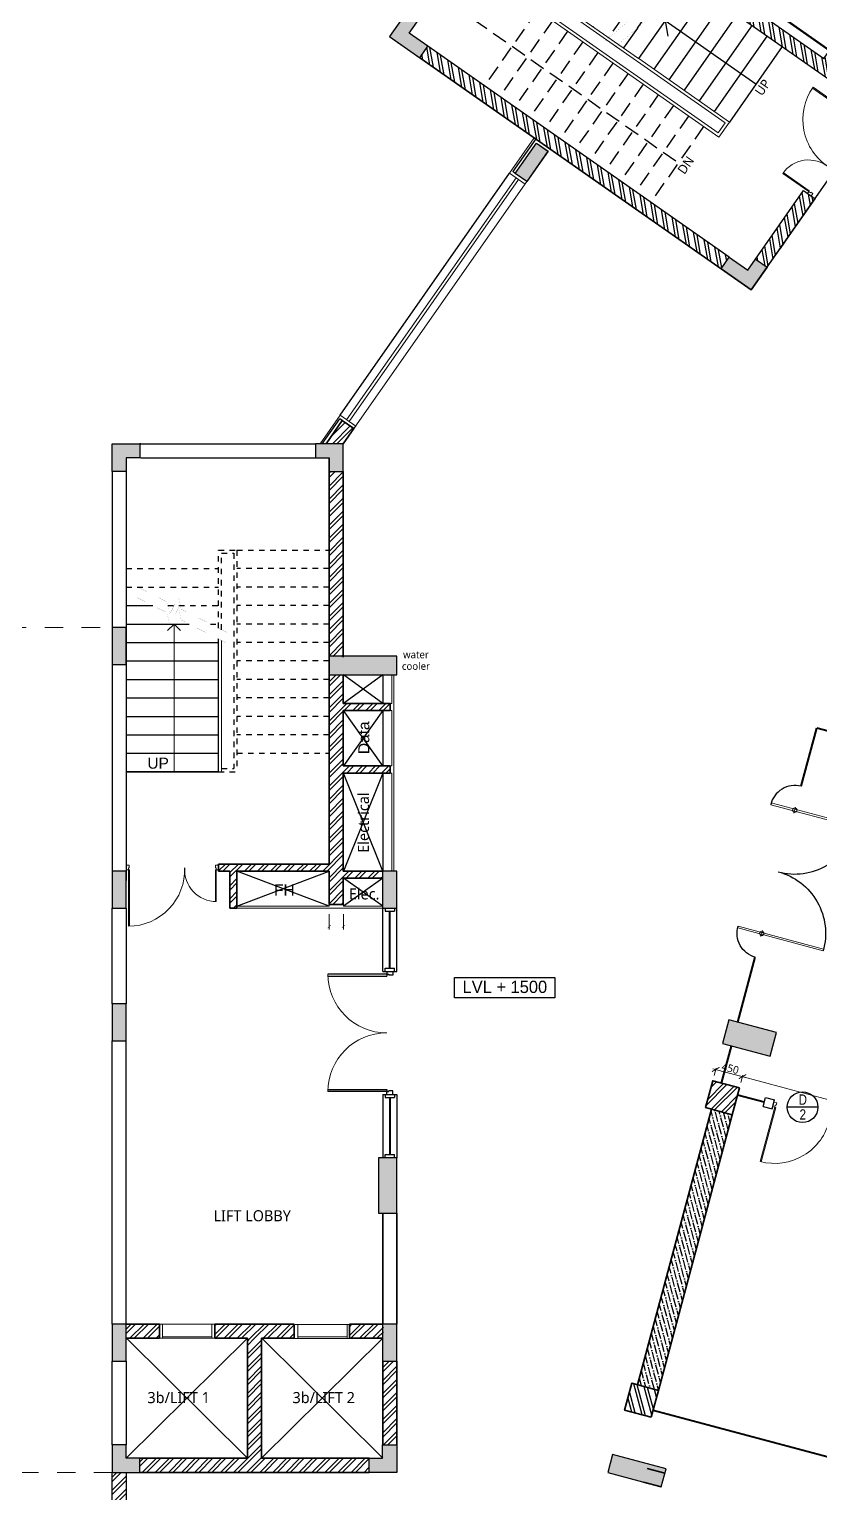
# Model space of a CAD drawing. Header units: millimetres. Extents: x 897770 to 1185420, y -692043 to -233237.
# Drawn here: x 926156 to 939009, y -282351 to -258568 of the extents above; entities that cross this region are included whole.
import ezdxf
from ezdxf.enums import TextEntityAlignment as Align

# ---------------------------------------------------------------- set-up
doc = ezdxf.new("R2010")
doc.units = ezdxf.units.MM
doc.header["$MEASUREMENT"] = 0
doc.header["$PDMODE"] = 67
doc.linetypes.add('Dash', pattern=[6, 3, -3])
doc.linetypes.add('DASHED2', pattern=[0.375, 0.25, -0.125])
doc.layers.get('Defpoints').update_dxf_attribs({"color": 6})
for name, color, linetype in [('A-Anno Tags', 6, 'Continuous'), ('A-DTLS-Hatch Fills', 8, 'Continuous'), ('A-Elevation', 4, 'Continuous'), ('A-Steps', 3, 'Continuous'), ('A-Wall Patt', 8, 'Continuous'), ('A-Window', 4, 'Continuous'), ('S-Conc Patt', 9, 'Continuous')]:
    doc.layers.add(name, color=color, linetype=linetype)
for name, color, linetype, lineweight in [('A-Detail Lines', 8, 'Continuous', 25), ('A-Door', 4, 'Continuous', 9), ('A-DTLS-Elevation', 4, 'Continuous', 25), ('A-Wall Sec', 1, 'Continuous', 30), ('A-WIN', 5, 'Continuous', 25), ('DW Tags', 7, 'Continuous', 13), ('ele l', 6, 'Continuous', 15), ('elevation', 4, 'Continuous', 13), ('S-Concrete', 40, 'Continuous', 30), ('ST CLADDING PLAN', 6, 'Continuous', 9), ('STAIR', 3, 'Continuous', 9), ('text', 7, 'Continuous', 5)]:
    doc.layers.add(name, color=color, linetype=linetype, lineweight=lineweight)
doc.styles.add('IIITD @ 100', font='trebuc.ttf', dxfattribs={"height": 210})
doc.styles.add('RM-NAME', font='arial.ttf', dxfattribs={"width": 0.8})
doc.styles.get("Standard").update_dxf_attribs({"font": 'trebuc.ttf'})
doc.dimstyles.new('ABLA_WD_L @ 50', dxfattribs={"dimscale": 50, "dimtxt": 2.5, "dimasz": 2, "dimexe": 0.5, "dimexo": 0.25, "dimgap": 0.3, "dimtad": 1, "dimdec": 0, "dimrnd": 5, "dimzin": 0, "dimdsep": 46, "dimtxsty": 'Standard', "dimblk": 'ARCHTICK', "dimcen": 0.2, "dimdle": 1, "dimclrd": 251, "dimclre": 8, "dimadec": 0, "dimazin": 0, "dimtfac": 1, "dimtdec": 0, "dimtofl": 0, "dimtmove": 0, "dimatfit": 0, "dimfxl": 2, "dimfxlon": 1, "dimtolj": 1, "dimtzin": 0, "dimlwd": -1, "dimlwe": -1, "dimarcsym": 0})
pattern_1 = [(45, (-10, 5916.08), (-106.066017, 106.066017), []), (45, (60.71, 5916.08), (-106.066017, 106.066017), [])]
pattern_2 = [(135, (384534.61, -989464.5), (-106.066017, -106.066017), []), (135, (384534.61, -989393.78), (-106.066017, -106.066017), [])]

# ---------------------------------------------------------------- blocks, each defined once
blk = doc.blocks.new('Double Shutter-Double Panel - 2000 x 2100 mm-40-03_ff')
at = {"layer": 'A-Anno Tags'}
for p, q in [((-955, 50), (-955, 1005)), ((-920, 1005), (-920, 50)), ((920, 1005), (920, 50)), ((955, 50), (955, 1005)), ((-1000, 50), (-955, 50)), ((-1000, 50), (-1000, -50)), ((-920, 50), (-955, 50)), ((-955, 50), (-955, 15)), ((-955, 15), (-940, 15)), ((-940, -50), (-940, 15)), ((955, 50), (920, 50)), ((955, 15), (940, 15)), ((940, -50), (940, 15)), ((955, 50), (955, 15)), ((1000, 50), (955, 50)), ((1000, 50), (1000, -50)), ((-1000, -50), (-940, -50)), ((1000, -50), (940, -50))]:
    blk.add_line(p, q, dxfattribs=at)
at = {"layer": 'A-Door'}
for centre, start, end in [((-955, 50), 0, 90), ((955, 50), 90, 180)]:
    blk.add_arc(centre, 955, start, end, dxfattribs=at)
blk = doc.blocks.new('Big Door Garbage')
at = {"layer": 'A-Detail Lines', "lineweight": 18}
for centre, radius, start, end in [((-12515, 128703), 515, 270, 3.8969), ((-11085, 128703), 915, 177.8078, 270)]:
    blk.add_arc(centre, radius, start, end, dxfattribs=at)
at = {"layer": 'ele l', "lineweight": 18}
for p, q in [((-12550, 128778), (-12500, 128778)), ((-12550, 128703), (-12550, 128778)), ((-12550, 128703), (-12515, 128703)), ((-12515, 128738), (-12500, 128738)), ((-12515, 128703), (-12515, 128738)), ((-12515, 128703), (-12515, 128188)), ((-12499, 128703), (-12515, 128703)), ((-12500, 128778), (-12500, 128738)), ((-12499, 128703), (-12499, 128188)), ((-11101, 128703), (-11101, 127788)), ((-11101, 128703), (-11085, 128703)), ((-11100, 128778), (-11100, 128738)), ((-11050, 128778), (-11100, 128778)), ((-11085, 128738), (-11100, 128738)), ((-11085, 128703), (-11085, 128738)), ((-11050, 128703), (-11085, 128703)), ((-11085, 128703), (-11085, 127788)), ((-11050, 128703), (-11050, 128778))]:
    blk.add_line(p, q, dxfattribs=at)
blk = doc.blocks.new('Lift Door')
at = {"layer": 'A-Door'}
for p, q in [((-15830, -5817), (-15830, -6617)), ((-15625, -6617), (-15625, -5817)), ((-15600, -6617), (-15600, -5817))]:
    blk.add_line(p, q, dxfattribs=at)
for points in [[(-15830, -5767), (-15830, -5817), (-15600, -5817), (-15600, -5767)], [(-15830, -6667), (-15830, -6617), (-15600, -6617), (-15600, -6667)]]:
    blk.add_lwpolyline(points, dxfattribs=at)
blk = doc.blocks.new('gf colmn')
at = {"layer": 'S-Conc Patt'}
for points in [[(682395, -260551), (682207, -260419), (681862, -260911), (682051, -261043)], [(675307, -265304), (675757, -265304), (675757, -265534), (675537, -265534), (675537, -265754), (675307, -265754)], [(679067, -265304), (678617, -265304), (678617, -265534), (678837, -265534), (678837, -265754), (679067, -265754)], [(675307, -268892), (675537, -268892), (675537, -268292), (675307, -268292)], [(679937, -269059), (679937, -268759), (678837, -268759), (678837, -269059)], [(675307, -272849), (675537, -272849), (675537, -272249), (675307, -272249)], [(679707, -272849), (679937, -272849), (679937, -272249), (679707, -272249)], [(675307, -275007), (675537, -275007), (675537, -274407), (675307, -274407)], [(685338, -274666), (685234, -275052), (686007, -275259), (686111, -274873)], [(679637, -277807), (679937, -277807), (679937, -276907), (679637, -276907)], [(675307, -280211), (675537, -280211), (675537, -279611), (675307, -279611)], [(679707, -280211), (679937, -280211), (679937, -279611), (679707, -279611)], [(675307, -282022), (675757, -282022), (675757, -281792), (675537, -281792), (675537, -281572), (675307, -281572)], [(679937, -282022), (679487, -282022), (679487, -281792), (679707, -281792), (679707, -281572), (679937, -281572)], [(684236, -282254), (684314, -281965), (683445, -281732), (683367, -282022)]]:
    blk.add_hatch(color=256, dxfattribs=at).paths.add_polyline_path(points)
at = {"layer": 'S-Concrete', "elevation": 0}
blk.add_lwpolyline([(682207, -260419), (682395, -260551), (682051, -261043), (681862, -260911), (682207, -260419)], dxfattribs=at)
for points in [[(675307, -265304), (675757, -265304), (675757, -265534), (675537, -265534), (675537, -265754), (675307, -265754)], [(679067, -265304), (678617, -265304), (678617, -265534), (678837, -265534), (678837, -265754), (679067, -265754)], [(675537, -268292), (675307, -268292), (675307, -268892), (675537, -268892)], [(679937, -269059), (679937, -268759), (678837, -268759), (678837, -269059)], [(675537, -272249), (675307, -272249), (675307, -272849), (675537, -272849)], [(679937, -272249), (679707, -272249), (679707, -272849), (679937, -272849)], [(675537, -274407), (675307, -274407), (675307, -275007), (675537, -275007)], [(679637, -277807), (679937, -277807), (679937, -276907), (679637, -276907)], [(675537, -279611), (675307, -279611), (675307, -280211), (675537, -280211)], [(679937, -279611), (679707, -279611), (679707, -280211), (679937, -280211)], [(675307, -282022), (675757, -282022), (675757, -281792), (675537, -281792), (675537, -281572), (675307, -281572)], [(679937, -282022), (679487, -282022), (679487, -281792), (679707, -281792), (679707, -281572), (679937, -281572)], [(683445, -281732), (683367, -282022), (684236, -282254), (684314, -281965)]]:
    blk.add_lwpolyline(points, close=True, dxfattribs=at)
at = {"layer": 'S-Concrete'}
blk.add_lwpolyline([(685338, -274666), (685234, -275052), (686007, -275259), (686111, -274873)], close=True, dxfattribs=at)
blk = doc.blocks.new('perg colmn')
at = {"color": 6}
blk.add_blockref('gf colmn', (151142, -5934, 0), dxfattribs=at)
blk = doc.blocks.new('V_NO')
at = {"layer": 'A-Anno Tags'}
blk.add_line((250, 0), (-250, 0), dxfattribs=at)
blk.add_circle((0, 0), 250, dxfattribs=at)
at = {"style": 'RM-NAME', "width": 0.8}
for tag, p in [('D_W', (4, 39)), ('DW_NO', (4, -202))]:
    blk.add_attdef(tag, text='', height=168, dxfattribs=at).set_placement(p, align=Align.CENTER)
at = {"style": 'RM-NAME', "width": 0.8, "flags": 1}
for tag, p in [('LINTEL_LVL', (11, -633)), ('WIDTH', (11, -445)), ('SILL_LVL', (18, -869)), ('DOOR_MATERIAL', (18, -1117)), ('HINGES', (18, -1381)), ('HANDLE', (18, -1613)), ('LATCH', (18, -1912)), ('SWING', (18, -2142)), ('SPEC1', (18, -2423)), ('SPEC2', (18, -2647)), ('SPEC3', (18, -2901))]:
    blk.add_attdef(tag, text='', height=168, dxfattribs=at).set_placement(p, align=Align.CENTER)
blk = doc.blocks.new('_ArchTick')
at = {"color": 0, "linetype": 'ByBlock', "const_width": 0.15}
blk.add_lwpolyline([(-0.5, -0.5), (0.5, 0.5)], dxfattribs=at)
blk = doc.blocks.new('ERFWERWERG')
at = {"layer": 'A-Detail Lines', "ltscale": 3}
for p, q in [((931903, -269525, 0), (931263, -269059, 0)), ((931903, -269059, 0), (931263, -269525)), ((931903, -270540, 0), (931263, -269640)), ((931903, -269640, 0), (931263, -270540)), ((931903, -270655, 0), (931263, -272249)), ((931903, -272249, 0), (931264, -270655)), ((931033, -272819), (929533, -272249)), ((929533, -272819), (931033, -272249)), ((931903, -272819), (931263, -272364)), ((931903, -272364), (931263, -272819))]:
    blk.add_line(p, q, dxfattribs=at)
at = {"layer": 'A-Elevation'}
for p, q in [((931903, -269059, 0), (931903, -269525, 0)), ((931903, -269640, 0), (931903, -270540, 0)), ((931903, -270655, 0), (931903, -272249, 0))]:
    blk.add_line(p, q, dxfattribs=at)
at = {"layer": 'A-Wall Sec', "lineweight": 35}
for p, q in [((932023, -269525), (932023, -269640)), ((932023, -270540), (932023, -270655)), ((931033, -272789), (931263, -272789))]:
    blk.add_line(p, q, dxfattribs=at)
at = {"layer": 'DW Tags'}
for p, q in [((931033, -272949), (931033, -273199)), ((931263, -272949), (931263, -273199))]:
    blk.add_line(p, q, dxfattribs=at)
at = {"layer": 'ele l'}
for p, q in [((932053, -269525, 0), (932053, -269059, 0)), ((932083, -272249, 0), (932083, -269059, 0)), ((932023, -269525), (932053, -269525, 0)), ((932023, -269640), (932053, -269640, 0)), ((932053, -270540, 0), (932053, -269640, 0)), ((932023, -270540), (932053, -270540, 0)), ((932023, -270655), (932053, -270655, 0)), ((932053, -272249, 0), (932053, -270655, 0)), ((931033, -272819), (929533, -272819)), ((931903, -272849), (929533, -272849)), ((931033, -272819), (931033, -272789)), ((931263, -272819), (931263, -272789)), ((931263, -272819), (931903, -272819))]:
    blk.add_line(p, q, dxfattribs=at)
at = {"layer": 'DW Tags', "xscale": 50, "yscale": 50, "zscale": 50}
blk.add_blockref('_ArchTick', (931033, -273149), dxfattribs=at)
at = {"layer": 'DW Tags', "xscale": 50, "yscale": 50, "zscale": 50, "rotation": 180}
blk.add_blockref('_ArchTick', (931263, -273149), dxfattribs=at)
at = {"layer": 'A-Anno Tags', "char_height": 180, "attachment_point": 5, "rotation": 90, "line_spacing_factor": 0.938532}
for s, insert in [('\\fArial|b0|i0|c0|p34|;Data', (931597, -270082)), ('Electrical', (931591, -271460))]:
    blk.add_mtext(s, dxfattribs=dict(at, insert=insert))
at = {"layer": 'A-Anno Tags', "char_height": 180, "attachment_point": 5, "line_spacing_factor": 0.938532}
for s, insert in [('{\\fArial|b0|i0|c0|p34;FH}', (930303, -272556)), ('Elec.', (931601, -272621))]:
    blk.add_mtext(s, dxfattribs=dict(at, insert=insert))
blk = doc.blocks.new('ewewewewew')
at = {"layer": 'A-Detail Lines'}
for centre, radius, start, end in [((717519, -275807, 0), 1038, 345.0002, 75.8277), ((717518, -275807, 0), 400, 165.0002, 257.2557)]:
    blk.add_arc(centre, radius, start, end, dxfattribs=at)
at = {"layer": 'A-Door'}
for p, q in [((717401, -276190, 0), (717773, -274800, 0)), ((717430, -276198, 0), (717802, -274808, 0)), ((717802, -274808, 0), (717773, -274800, 0)), ((717566, -275820, 0), (717471, -275794, 0)), ((717430, -276198, 0), (717401, -276190, 0))]:
    blk.add_line(p, q, dxfattribs=at)
blk.add_circle((717519, -275807, 0), 36, dxfattribs=at)
blk = doc.blocks.new('ABL_Door_S - 1000 x 2100-11-3 Second Floor Lvl')
at = {"layer": 'A-Door'}
blk.add_arc((-450, -2.5), 900, 269.04503, 0, dxfattribs=at)
at = {"layer": 'ele l'}
for p, q in [((-500, 37.5), (-450, 37.5)), ((-500, -37.5), (-500, 37.5)), ((-450, 37.5), (-450, -2.5)), ((450, 37.5), (450, -2.5)), ((500, 37.5), (450, 37.5)), ((500, -37.5), (500, 37.5)), ((-500, -37.5), (-465, -37.5)), ((-465, -2.5), (-450, -2.5)), ((-465, -37.5), (-465, -2.5)), ((-465, -37.5), (-465, -902.4)), ((-450, -37.5), (-465, -37.5)), ((-450, -37.5), (-450, -902.5)), ((465, -2.5), (450, -2.5)), ((465, -37.5), (465, -2.5)), ((500, -37.5), (465, -37.5))]:
    blk.add_line(p, q, dxfattribs=at)
blk = doc.blocks.new('Stair A l')
at = {"layer": 'A-Detail Lines', "linetype": 'DASHED2', "ltscale": 1000}
for p, q in [((422744, -266363), (418694, -266363)), ((422744, -266363), (422744, -268130)), ((420586, -268130), (420766, -267950)), ((420586, -268130), (420766, -268311)), ((420586, -268130), (422744, -268130))]:
    blk.add_line(p, q, dxfattribs=at)
at = {"layer": 'A-Detail Lines'}
for p, q in [((420194, -268130), (420014, -267950)), ((418394, -268130), (420194, -268130)), ((420194, -268130), (420014, -268310))]:
    blk.add_line(p, q, dxfattribs=at)
at = {"layer": 'A-Steps', "linetype": 'DASHED2', "ltscale": 1000}
for p, q in [((418694, -267080), (418694, -265580)), ((418994, -267080), (418994, -265580)), ((419294, -267080), (419294, -265580)), ((419594, -267080), (419594, -265580)), ((419894, -267080), (419894, -265580)), ((420194, -267080), (420194, -265580)), ((420494, -267080), (420494, -265580)), ((420794, -267080), (420794, -265580)), ((421094, -267080), (421094, -265580)), ((421394, -267080), (421394, -265580)), ((421694, -267080), (421694, -265580)), ((421994, -267080), (421994, -265580)), ((420794, -268881), (420794, -267380)), ((421094, -268881), (421094, -267380)), ((421394, -268881), (421394, -267380)), ((421694, -268881), (421694, -267380)), ((420494, -267775), (420494, -268847))]:
    blk.add_line(p, q, dxfattribs=at)
at = {"layer": 'A-Steps'}
for p, q in [((418394, -268880), (418394, -267380)), ((418994, -268880), (418994, -267380)), ((419294, -268880), (419294, -267380)), ((419594, -268880), (419594, -267380)), ((419894, -268881), (419894, -267380)), ((420194, -268881), (420194, -267380)), ((420494, -267775), (420494, -267380))]:
    blk.add_line(p, q, dxfattribs=at)
blk.add_lwpolyline([(418694, -268880), (418694, -267380)], dxfattribs=at)
at = {"layer": 'elevation'}
blk.add_lwpolyline([(420194, -267381), (418394, -267380), (418394, -267080), (421994, -267080), (421994, -267380), (420194, -267380)], dxfattribs=at)
blk.add_lwpolyline([(421944, -267331), (418444, -267330), (418444, -267130), (421944, -267130)], close=True, dxfattribs=at)
at = {"layer": 'STAIR', "color": 5, "const_width": 1}
for points in [[(420622, -267293), (420376, -268218), (420448, -268267), (420278, -268230), (420359, -268284), (420184, -268920)], [(420809, -267293), (420563, -268218), (420634, -268267), (420464, -268230), (420545, -268284), (420370, -268920)]]:
    blk.add_lwpolyline(points, dxfattribs=at)
at = {"layer": 'A-Detail Lines', "char_height": 150, "width": 486.62, "attachment_point": 1, "rotation": 270, "style": 'IIITD @ 100'}
for s, insert in [('DN', (418648, -266255)), ('UP', (418348, -268022))]:
    blk.add_mtext(s, dxfattribs=dict(at, insert=insert))
blk = doc.blocks.new('Sttruct Acad')
at = {"layer": 'S-Conc Patt'}
for points in [[(513559, -136954), (513109, -136954), (513109, -137554), (513339, -137554), (513339, -137184), (513559, -137184)], [(513559, -143904), (513339, -143904), (513339, -143534), (513109, -143534), (513109, -144134), (513559, -144134)]]:
    blk.add_hatch(color=256, dxfattribs=at).paths.add_polyline_path(points)
at = {"layer": 'S-Concrete'}
for points in [[(513109, -137554), (513339, -137554), (513339, -137184), (513559, -137184), (513559, -136954), (513109, -136954), (513109, -137554)], [(513109, -143534), (513339, -143534), (513339, -143904), (513559, -143904), (513559, -144134), (513109, -144134), (513109, -143534)]]:
    blk.add_lwpolyline(points, dxfattribs=at)
blk = doc.blocks.new('ertgergerg')
at = {"layer": 'A-Wall Patt'}
h = blk.add_hatch(dxfattribs=at)
h.set_pattern_fill('ANSI32', color=256, scale=400, angle=90, style=0)
h.set_pattern_definition(pattern_2)
h.paths.add_polyline_path([(522081.3, -472595.5), (522081.3, -472825.5), (528068.7, -472825.5), (528068.7, -472595.5), (527593.7, -472595.5), (527593.7, -472480.5), (527478.7, -472480.5), (527478.7, -472595.5)])
h = blk.add_hatch(dxfattribs=at)
h.set_pattern_fill('ANSI32', color=256, scale=400, angle=90, style=0)
h.set_pattern_definition(pattern_2)
h.paths.add_polyline_path([(528438.7, -474546.7), (528438.7, -475905.5), (528668.7, -475905.5), (528668.7, -474546.7)])
h = blk.add_hatch(dxfattribs=at)
h.set_pattern_fill('ANSI32', color=256, scale=400, angle=90, style=0)
h.set_pattern_definition(pattern_2)
h.paths.add_polyline_path([(522081.3, -476125.5), (522081.3, -476355.5), (528068.7, -476355.5), (528068.7, -476125.5)])
at = {"layer": 'A-Wall Sec'}
for p, q in [((528438.7, -475905.5), (528438.7, -474546.7)), ((528438.7, -474546.7), (528668.7, -474546.7)), ((528668.7, -475905.5), (528668.7, -474546.7)), ((528068.7, -476125.5), (522088.7, -476125.5))]:
    blk.add_line(p, q, dxfattribs=at)
for points in [[(522081.3, -472595.5), (527478.7, -472595.5), (527478.7, -472480.5), (527593.7, -472480.5), (527593.7, -472595.5), (528068.7, -472595.5)], [(522081.3, -472825.5), (528068.7, -472825.5)], [(528068.7, -476355.5), (522088.7, -476355.5)]]:
    blk.add_lwpolyline(points, dxfattribs=at)
at = {"layer": 'A-Detail Lines', "xscale": -1, "rotation": 270}
blk.add_blockref('Big Door Garbage', (399813.3, -461996.7), dxfattribs=at)
at = {"layer": 'A-Door', "xscale": -1, "rotation": 270}
blk.add_blockref('ABL_Door_S - 1000 x 2100-11-3 Second Floor Lvl', (527536.2, -471980.5), dxfattribs=at)
at = {"layer": 'A-Wall Sec'}
for name, p, rotation in [('Sttruct Acad', (384534.6, -989464.5), 90), ('Stair A l', (945205.5, -741705.6), 180)]:
    blk.add_blockref(name, p, dxfattribs=dict(at, rotation=rotation))
blk = doc.blocks.new('*D949')
at = {"layer": 'Defpoints', "color": 0, "transparency": 16777216}
for p in [(937752, -275589), (937268, -275656, 0), (937703, -275772, 0)]:
    blk.add_point(p, dxfattribs=at)
at = {"layer": 'text', "color": 251, "transparency": 16777216}
blk.add_line((937269, -275460), (937800, -275602), dxfattribs=at)
at = {"layer": 'text', "color": 8, "transparency": 16777216}
for p, q in [((937291, -275570), (937324, -275449)), ((937726, -275686), (937758, -275565))]:
    blk.add_line(p, q, dxfattribs=at)
at = {"layer": 'text', "color": 251, "transparency": 16777216, "xscale": 100, "yscale": 100, "zscale": 100}
for p, rotation in [((937317, -275473), 165.0011244259222), ((937752, -275589), 345.0011244259224)]:
    blk.add_blockref('_ArchTick', p, dxfattribs=dict(at, rotation=rotation))
at = {"layer": 'text', "color": 0, "transparency": 16777216, "insert": (937555, -275455), "char_height": 125, "attachment_point": 5, "rotation": 345.0011}
blk.add_mtext('\\A1;450', dxfattribs=at)
blk = doc.blocks.new('*D950')
at = {"layer": 'Defpoints', "color": 0, "transparency": 16777216}
for p in [(937703, -275772, 0), (948029, -278343), (947980, -278526)]:
    blk.add_point(p, dxfattribs=at)
at = {"layer": 'text', "color": 251, "transparency": 16777216}
blk.add_line((937704, -275577), (948078, -278356), dxfattribs=at)
at = {"layer": 'text', "color": 8, "transparency": 16777216}
for p, q in [((937726, -275686), (937758, -275565)), ((948003, -278440), (948036, -278319))]:
    blk.add_line(p, q, dxfattribs=at)
at = {"layer": 'text', "color": 251, "transparency": 16777216, "xscale": 100, "yscale": 100, "zscale": 100}
for p, rotation in [((937752, -275589), 165.0011244250704), ((948029, -278343), 345.0011244250703)]:
    blk.add_blockref('_ArchTick', p, dxfattribs=dict(at, rotation=rotation))
at = {"layer": 'text', "color": 0, "transparency": 16777216, "insert": (942911, -276890), "char_height": 125, "attachment_point": 5, "rotation": 345.0011}
blk.add_mtext('\\A1;10640', dxfattribs=at)

msp = doc.modelspace()

# ---------------------------------------------------------------- hatches: boundary and pattern name
at = {"layer": 'A-DTLS-Hatch Fills'}
h = msp.add_hatch(dxfattribs=at)
h.set_pattern_fill('ANSI36', color=256, scale=500, style=0)
h.set_pattern_definition([(105.001131, (1897945.56, -508532.84), (32.0596268, 121.8249603), [156.25, -31.25, 0, -31.25])])
h.paths.add_polyline_path([(936047.4, -280598.6), (936385.5, -280689.2), (937586.3, -276207.1), (937248.3, -276116.6)])
at = {"layer": 'A-Wall Patt'}
h = msp.add_hatch(dxfattribs=at)
h.set_pattern_fill('ANSI32', color=256, scale=400, style=0)
h.set_pattern_definition([(45, (931228.63, -265159.28), (-106.066, 106.066), []), (45, (931299.34, -265159.28), (-106.066, 106.066), [])])
h.paths.add_polyline_path([(931434.6, -265058.3), (931246.2, -264926.4), (930981.8, -265304), (931262.5, -265304)])
h.paths.add_polyline_path([(931262.5, -265754), (931032.5, -265754), (931032.5, -268759.4), (931262.5, -268759.4)])
h.paths.add_polyline_path([(931032.5, -272789), (931262.5, -272789), (931262.5, -272364), (931902.5, -272364), (931902.5, -272249), (931262.5, -272249), (931262.5, -270651.8), (931264.1, -270654.8), (932022.5, -270654.8), (932022.5, -270539.8), (931262.5, -270539.8), (931262.5, -269639.8), (932022.5, -269639.8), (932022.5, -269524.8), (931262.5, -269524.8), (931262.5, -269059.4), (931032.5, -269059.4), (931032.5, -272134), (929232.5, -272134), (929232.5, -272249), (929417.5, -272249), (929417.5, -272849), (929532.5, -272849), (929532.5, -272249), (931032.5, -272249)])
h = msp.add_hatch(dxfattribs=at)
h.set_pattern_fill('ANSI32', color=256, scale=400, style=0)
h.set_pattern_definition([(45, (937151.67, -276207.15), (-106.066, 106.066), []), (45, (937222.38, -276207.15), (-106.066, 106.066), [])])
h.paths.add_polyline_path([(937586.3, -276207.1), (937702.8, -275772.5), (937268.1, -275656), (937151.7, -276090.7)])
h = msp.add_hatch(dxfattribs=at)
h.set_pattern_fill('ANSI32', color=256, scale=400, style=0)
h.set_pattern_definition([(45, (585928.5, -82678.67), (-106.06602, 106.06602), []), (45, (585999.21, -82678.67), (-106.06602, 106.06602), [])])
h.paths.add_polyline_path([(928282.5, -279611.5), (927737.5, -279611.5), (927737.5, -279841.5), (928282.5, -279841.5)], flags=0)
h = msp.add_hatch(dxfattribs=at)
h.set_pattern_fill('ANSI32', color=256, scale=400, style=0)
h.set_pattern_definition(pattern_1)
h.paths.add_polyline_path([(930462.5, -279611.5), (929172.5, -279611.5), (929172.5, -279841.5), (929717.5, -279841.5), (929917.5, -279841.5), (930462.5, -279841.5)])
h = msp.add_hatch(dxfattribs=at)
h.set_pattern_fill('ANSI32', color=256, scale=400, style=0)
h.set_pattern_definition([(45, (932075.87, -280565.04), (-106.066, 106.066), []), (45, (932146.58, -280565.04), (-106.066, 106.066), [])])
h.paths.add_polyline_path([(932132.5, -280211.5), (931902.5, -280211.5), (931902.5, -281571.5), (932132.5, -281571.5)])
h.paths.add_polyline_path([(931917.5, -279611.5), (931372.5, -279611.5), (931372.5, -279841.5), (931917.5, -279841.5)])
h = msp.add_hatch(dxfattribs=at)
h.set_pattern_fill('ANSI32', color=256, scale=400, style=0)
h.set_pattern_definition(pattern_1)
h.paths.add_polyline_path([(929932.5, -279841.5), (929702.5, -279841.5), (929702.5, -281791.5), (927942.5, -281791.5), (927942.5, -282021.5), (931672.5, -282021.5), (931672.5, -281791.5), (929932.5, -281791.5)])
h = msp.add_hatch(dxfattribs=at)
h.set_pattern_fill('ANSI32', color=256, scale=400, style=0)
h.set_pattern_definition([(105, (936210.79, -281224.7), (144.888, 38.826), []), (105, (936149.55, -281189.35), (144.888, 38.826), [])])
h.paths.add_polyline_path([(936269, -281123.8), (936196.6, -281104.4), (935834.3, -281007.4), (935950.8, -280572.7), (936385.5, -280689.2)])
h = msp.add_hatch(dxfattribs=at)
h.set_pattern_fill('ANSI32', color=256, scale=400, style=0)
h.set_pattern_definition([(45, (0, 5916.08), (-106.066017, 106.066017), []), (45, (70.71, 5916.08), (-106.066017, 106.066017), [])])
h.paths.add_polyline_path([(927732.6, -286148.2), (927502.5, -286148.2), (927502.5, -282021.5), (927732.6, -282021.5)])
at = {"layer": 'S-Conc Patt'}
msp.add_hatch(color=256, dxfattribs=at).paths.add_polyline_path([(934590.5, -260551.3), (934402.1, -260419.4), (934057.9, -260910.8), (934246.3, -261042.8)])

# ---------------------------------------------------------------- linework, layer by layer
at = {"layer": 'A-Anno Tags', "elevation": 0}
msp.add_lwpolyline([(933072, -273977.2), (934700.3, -273977.2), (934700.3, -274307.3), (933072, -274307.3)], close=True, dxfattribs=at)
at = {"layer": 'A-Detail Lines'}
for p, q in [((927732.5, -281791.5, 0), (929702.5, -279841.5)), ((929702.5, -281791.5), (927737.5, -279841.5)), ((929932.6, -281791.5, 0), (931902.5, -279841.5)), ((931902.5, -281791.5), (929937.5, -279841.5))]:
    msp.add_line(p, q, dxfattribs=at)
at = {"layer": 'A-DTLS-Elevation', "ltscale": 0.5}
msp.add_line((931209.4, -264839.5, 0), (933963.7, -260905.9, 0), dxfattribs=at)
at = {"layer": 'A-Elevation'}
for p, q in [((927962.5, -265304), (927962.5, -265294)), ((927732.5, -267934), (928164.7, -267934)), ((927732.5, -268234), (928755.3, -268234)), ((927732.5, -268534), (929232.5, -268534)), ((927732.5, -268834), (929232.5, -268834)), ((927732.5, -269134), (929232.5, -269134)), ((927732.5, -269434), (929232.5, -269434)), ((927732.5, -269734), (929232.5, -269734)), ((927732.5, -270034), (929232.5, -270034)), ((927732.5, -270334), (929232.5, -270334)), ((929232.5, -270634), (927732.5, -270634)), ((927732.5, -270634), (929232.5, -270634))]:
    msp.add_line(p, q, dxfattribs=at)
at = {"layer": 'A-Elevation', "linetype": 'Dash', "ltscale": 30}
for p, q in [((929232.5, -268300.3), (929232.5, -267034)), ((929232.5, -267034), (929532.5, -267034)), ((929532.5, -267034), (929532.5, -270634)), ((929532.5, -267034), (931032.5, -267034)), ((929282.5, -268325.7), (929282.5, -267084)), ((929282.5, -267084), (929482.5, -267084)), ((929482.5, -267084), (929482.5, -270584)), ((927732.5, -267334), (929232.5, -267334)), ((931032.5, -267334), (929532.5, -267334)), ((927732.5, -267634), (929232.5, -267634)), ((931032.5, -267634), (929532.5, -267634)), ((928410.3, -267934), (929232.5, -267934)), ((931032.5, -267934), (929532.5, -267934)), ((929102.1, -268234), (929232.5, -268234)), ((931032.5, -268234), (929532.5, -268234)), ((931032.5, -268534), (929532.5, -268534)), ((931032.5, -268834), (929532.5, -268834)), ((931032.5, -269134), (929532.5, -269134)), ((931032.5, -269434), (929532.5, -269434)), ((931032.5, -269734), (929532.5, -269734)), ((931032.5, -270034), (929532.5, -270034)), ((929532.5, -270334), (931032.5, -270334)), ((929232.5, -270634), (929532.5, -270634)), ((929282.5, -270584), (929482.5, -270584))]:
    msp.add_line(p, q, dxfattribs=at)
at = {"layer": 'A-Steps'}
msp.add_line((929232.5, -270634), (929232.5, -268476.5), dxfattribs=at)
at = {"layer": 'A-Steps', "elevation": 0}
msp.add_lwpolyline([(932088.7, -258738.5), (937895.9, -262804.8), (942719, -255914.7), (948953.6, -259022.9), (949493.9, -258535.3), (949747.5, -260147), (950132.5, -259610.7), (964561.5, -266804)], dxfattribs=at)
at = {"layer": 'A-Steps', "const_width": 1}
for points in [[(929380.4, -268375.4), (928624.8, -267991.6), (928583.5, -267792.5), (928439.7, -268075.6), (928398.3, -267876.5), (927761.6, -267553)], [(929380.4, -268551.6), (928624.8, -268167.8), (928583.5, -267968.7), (928439.7, -268251.8), (928398.3, -268052.7), (927761.6, -267729.2)]]:
    msp.add_lwpolyline(points, dxfattribs=at)
at = {"layer": 'A-Wall Patt'}
for p, q in [((934389.8, -260349.7, 0), (934017, -260882.2, 0)), ((934057.9, -260910.8, 0), (934017, -260882.2, 0)), ((930920.7, -265304, 0), (931205.3, -264897.7, 0)), ((931246.2, -264926.4, 0), (931205.3, -264897.7, 0))]:
    msp.add_line(p, q, dxfattribs=at)
at = {"layer": 'A-Wall Patt', "linetype": 'DASHED2', "ltscale": 1000}
msp.add_line((938154, -262436.1, 0), (938933.4, -261323.1, 0), dxfattribs=at)
at = {"layer": 'A-Wall Patt', "elevation": 0}
msp.add_lwpolyline([(937404.4, -262460.6), (932505.9, -259030.6)], dxfattribs=at)
at = {"layer": 'A-Wall Sec', "lineweight": 35}
for p, q in [((930981.8, -265304, 0), (931246.2, -264926.4, 0)), ((931434.6, -265058.3, 0), (931246.2, -264926.4, 0)), ((931434.6, -265058.3, 0), (931262.5, -265304, 0)), ((931032.5, -265534), (931032.5, -272134)), ((931262.5, -268771.9), (931262.5, -265754)), ((931262.5, -269524.8), (931262.5, -269059.4, 0)), ((932022.5, -269524.8), (931262.5, -269524.8)), ((932022.5, -269639.8), (931262.5, -269639.8)), ((931262.5, -270539.8), (931262.5, -269639.8)), ((932022.5, -270539.8), (931262.5, -270539.8)), ((932022.5, -270654.8), (931262.5, -270654.8)), ((931262.5, -272249), (931262.5, -270654.8)), ((927732.5, -272399), (927732.5, -272249)), ((929232.5, -272134, 0), (931032.5, -272134)), ((929232.5, -272249, 0), (929232.5, -272134, 0)), ((929417.5, -272249), (929232.5, -272249)), ((929417.5, -272849), (929417.5, -272249)), ((929532.5, -272249), (931032.5, -272249)), ((929532.5, -272849), (929532.5, -272249)), ((931032.5, -272249), (931032.5, -272789)), ((931262.5, -272249), (931902.5, -272249)), ((931262.5, -272364), (931902.5, -272364)), ((931262.5, -272364), (931262.5, -272789)), ((929417.5, -272849), (929532.5, -272849)), ((937248.3, -276116.6, 0), (936047.4, -280598.6, 0)), ((937586.3, -276207.1, 0), (936385.5, -280689.2, 0)), ((931902.5, -279611.5, 0), (931902.5, -277806.5, 0)), ((931902.5, -279611.5, 0), (931902.5, -277806.5, 0)), ((932132.5, -279611.5, 0), (932132.5, -277806.5, 0)), ((932132.5, -279611.5, 0), (932132.5, -277806.5, 0)), ((928272.5, -279611.5), (927732.5, -279611.5)), ((928272.5, -279841.5), (928272.5, -279611.5)), ((930462.5, -279611.5), (929172.5, -279611.5)), ((929172.5, -279611.5), (929172.5, -279841.5)), ((930462.5, -279844.5), (930462.5, -279614.5)), ((931362.5, -279611.5), (931362.5, -279841.5)), ((931902.5, -279611.5), (931362.5, -279611.5)), ((927737.5, -279841.5), (928272.5, -279841.5)), ((929702.5, -279841.5), (929172.5, -279841.5)), ((930462.5, -279841.5), (929932.5, -279841.5)), ((931362.5, -279841.5), (931902.5, -279841.5)), ((936124, -281085.1, 0), (935834.2, -281007.4, 0)), ((936491.4, -282032.3, 0), (936201.6, -281954.7, 0)), ((936431.9, -282254.5, 0), (936142.1, -282176.8, 0))]:
    msp.add_line(p, q, dxfattribs=at)
at = {"layer": 'A-Wall Sec', "lineweight": 35, "elevation": 0}
for points in [[(937702.8, -275772.5), (937586.3, -276207.1), (937151.7, -276090.7), (937268.1, -275656)], [(936269, -281123.8), (936385.5, -280689.2), (935950.8, -280572.7), (935834.3, -281007.4)]]:
    msp.add_lwpolyline(points, close=True, dxfattribs=at)
at = {"layer": 'A-Wall Sec', "lineweight": 35}
for points in [[(929702.5, -279841.5), (929702.5, -281791.5)], [(929932.5, -279841.5), (929932.5, -281791.5)]]:
    msp.add_lwpolyline(points, dxfattribs=at)
at = {"layer": 'A-Wall Sec', "lineweight": 35, "elevation": 0}
for points in [[(931902.5, -280211.5), (931902.5, -281571.5)], [(932132.5, -280211.5), (932132.5, -281571.5)], [(927952.5, -281791.5), (929702.5, -281791.5)], [(929932.5, -281791.5), (931682.5, -281791.5)], [(927952.5, -282021.5), (931682.5, -282021.5)]]:
    msp.add_lwpolyline(points, dxfattribs=at)
at = {"layer": 'A-WIN', "color": 2, "lineweight": 40}
for p, q in [((938705.6, -270870.9, 0), (938959.4, -269923.5, 0)), ((941197.6, -270522.2), (938959.4, -269923.5, 0)), ((932017.6, -273827.8, 0), (932017.6, -272899, 0)), ((937678.3, -274704.8), (937961.3, -273648.7, 0)), ((937413, -275694.8, 0), (937574.8, -275091.2, 0)), ((932017.6, -275927.8, 0), (932017.6, -276856.5, 0)), ((937673.1, -275883.5), (938107.7, -275999.9)), ((946576.2, -283766.5, 0), (936298.8, -281012.8, 0))]:
    msp.add_line(p, q, dxfattribs=at)
at = {"layer": 'A-Window'}
for p, q in [((931902.5, -273877.8, 0), (931902.5, -272849, 0)), ((931942.6, -272849), (931942.6, -272899, 0)), ((931942.6, -272899, 0), (932092.6, -272899, 0)), ((932092.6, -272849), (932092.6, -272899, 0)), ((932132.5, -273877.8, 0), (932132.5, -272849, 0)), ((931902.5, -273877.8, 0), (932132.5, -273877.8, 0)), ((931942.6, -273827.8, 0), (932092.6, -273827.8, 0)), ((931942.6, -273877.8), (931942.6, -273827.8, 0)), ((932092.6, -273877.8), (932092.6, -273827.8, 0)), ((931902.5, -275877.8, 0), (932132.5, -275877.8, 0)), ((931902.5, -275877.8, 0), (931902.5, -276906.5, 0)), ((931942.6, -275877.8), (931942.6, -275927.8, 0)), ((931942.6, -275927.8, 0), (932092.6, -275927.8, 0)), ((932092.6, -275877.8), (932092.6, -275927.8, 0)), ((932132.5, -275877.8, 0), (932132.5, -276906.5, 0)), ((931942.6, -276856.5, 0), (932092.6, -276856.5, 0)), ((931942.6, -276906.5), (931942.6, -276856.5, 0)), ((932092.6, -276906.5), (932092.6, -276856.5, 0))]:
    msp.add_line(p, q, dxfattribs=at)
at = {"layer": 'ele l'}
for p, q in [((931315.8, -264914.1, 0), (934070.2, -260980.5, 0)), ((931356.8, -264942.8, 0), (934111.1, -261009.2, 0)), ((928405.5, -268340.1), (928511.6, -268234)), ((928617.6, -268340.1), (928511.6, -268234)), ((928511.6, -270634), (928511.6, -268234)), ((929282.5, -270634), (929282.5, -268501.9))]:
    msp.add_line(p, q, dxfattribs=at)
at = {"layer": 'elevation', "ltscale": 5, "elevation": 0}
msp.add_lwpolyline([(934246.3, -261042.8), (931262.5, -265304)], dxfattribs=at)
at = {"layer": 'elevation', "linetype": 'Dash', "ltscale": 100}
msp.add_lwpolyline([(927507.5, -282021.5), (903007.5, -282021.5), (903007.5, -276436.5), (899072.5, -276436.5), (899072.5, -272676.5), (903007.5, -272676.5), (903007.5, -268291.5), (927502.5, -268291.5)], dxfattribs=at)
at = {"layer": 'S-Concrete'}
for p, q in [((927962.5, -265304), (930802.5, -265304)), ((927962.5, -265534), (930802.5, -265534)), ((927502.5, -265754, 0), (927502.5, -272249, 0)), ((927732.5, -265754, 0), (927732.5, -272249, 0)), ((927502.6, -274406.5, 0), (927502.6, -272849, 0)), ((927732.5, -272849, 0), (927732.6, -274406.5, 0)), ((927502.6, -279611.5, 0), (927502.6, -275006.5, 0)), ((927732.6, -279611.5, 0), (927732.6, -275006.5, 0)), ((938088.3, -276072.4), (938127.1, -275927.5)), ((938088.3, -276072.4), (938233.2, -276111.2)), ((938127.1, -275927.5), (938272, -275966.3, 0)), ((938233.2, -276111.2), (938272, -275966.3)), ((927502.5, -281571.5, 0), (927502.5, -280211.5, 0)), ((927732.5, -280211.5, 0), (927732.5, -281571.5, 0)), ((927502.5, -286148.2), (927502.5, -282021.5)), ((927732.6, -282021.5), (927732.6, -286148.2))]:
    msp.add_line(p, q, dxfattribs=at)
at = {"layer": 'S-Concrete', "elevation": 0}
msp.add_lwpolyline([(934402.1, -260419.4), (934590.5, -260551.3), (934246.3, -261042.8), (934057.9, -260910.8), (934402.1, -260419.4)], dxfattribs=at)
at = {"layer": 'ST CLADDING PLAN'}
for p, q in [((934365.2, -260332.5, 0), (933963.7, -260905.9, 0)), ((934217.6, -261083.7, 0), (933963.7, -260905.9, 0)), ((930884.1, -265304, 0), (931209.4, -264839.5, 0)), ((931463.3, -265017.3, 0), (931209.4, -264839.5, 0)), ((931434.6, -265058.3, 0), (931463.3, -265017.3, 0))]:
    msp.add_line(p, q, dxfattribs=at)

# ---------------------------------------------------------------- block references
at = {"color": 6}
msp.add_blockref('perg colmn', (101053, 5934.5, 0), dxfattribs=at)
at = {"layer": 'A-Anno Tags', "rotation": 324.9999694224137}
msp.add_blockref('ertgergerg', (778062.6, 430634.9, 0), dxfattribs=at)
at = {"layer": 'A-Anno Tags'}
msp.add_blockref('V_NO', (938729.2, -276085.2), dxfattribs=at).add_auto_attribs({'D_W': 'D', 'DW_NO': '2'})
at = {"layer": 'A-Detail Lines', "rotation": 270}
msp.add_blockref('ewewewewew', (1214409.1, 446260.7, 0), dxfattribs=at)
at = {"layer": 'A-Detail Lines', "xscale": -1}
msp.add_blockref('Big Door Garbage', (916682.5, -400931.9, 0), dxfattribs=at)
for name, p, rotation in [('ewewewewew', (818161.8, -1032554.6, 0), 239.9999999999376), ('Big Door Garbage', (894310.9, -397551.3), 345.0246429590596)]:
    msp.add_blockref(name, p, dxfattribs=dict(at, rotation=rotation))
at = {"layer": 'A-Door', "rotation": 90}
msp.add_blockref('Double Shutter-Double Panel - 2000 x 2100 mm-40-03_ff', (932017.5, -274877.8, 0), dxfattribs=at)
at = {"layer": 'A-Door', "xscale": -1, "rotation": 90}
for p in [(922505.3, -295441.5), (924705.3, -295444.5)]:
    msp.add_blockref('Lift Door', p, dxfattribs=at)
at = {"layer": 'ele l'}
msp.add_blockref('ERFWERWERG', (0, 0), dxfattribs=at)

# ---------------------------------------------------------------- texts
at = {"layer": 'A-Anno Tags'}
for s, insert, char_height, attachment_point in [('{\\fCentury Gothic|b0|i0|c0|p34;LVL + 1500}', (934576.8, -274131.1, 0), 200, 6), ('3b/LIFT 1', (928585, -280806), 180, 5), ('3b/LIFT 2', (930943.5, -280806), 180, 5)]:
    msp.add_mtext(s, dxfattribs=dict(at, insert=insert, char_height=char_height, attachment_point=attachment_point))
at = {"layer": 'ele l', "insert": (928251, -270496), "char_height": 180, "attachment_point": 5, "line_spacing_factor": 0.938532}
msp.add_mtext('\\fArial|b0|i0|c0|p34|;UP', dxfattribs=at)
at = {"layer": 'text', "insert": (932443.1, -268824.7), "char_height": 120, "attachment_point": 5, "line_spacing_factor": 0.938532}
msp.add_mtext('water\\Pcooler', dxfattribs=at)
at = {"layer": 'text', "insert": (929780.4, -277850.7, 0), "char_height": 180, "attachment_point": 5}
msp.add_mtext('LIFT LOBBY ', dxfattribs=at)
msp.add_mtext('LIFT LOBBY ', dxfattribs=at)

# ---------------------------------------------------------------- dimensions: what is measured, and where the dimension line sits
at = {"layer": 'text'}
dim = msp.add_aligned_dim(p1=(937268.1, -275656, 0), p2=(937702.8, -275772.5, 0), distance=189.4, dimstyle='ABLA_WD_L @ 50', dxfattribs=at)
dim.commit()
dim.dimension.update_dxf_attribs({"geometry": '*D949', "text_midpoint": (937554.8, -275455.3)})
dim = msp.add_linear_dim(base=(948029.4, -278343.1), p1=(937702.8, -275772.5, 0), p2=(947980.3, -278526.3), angle=165.00112, dimstyle='ABLA_WD_L @ 50', override={"dimtmove": 1}, dxfattribs=at)
dim.commit()
dim.dimension.update_dxf_attribs({"geometry": '*D950', "text_midpoint": (942911, -276890.2)})

doc.saveas('drawing.dxf')
